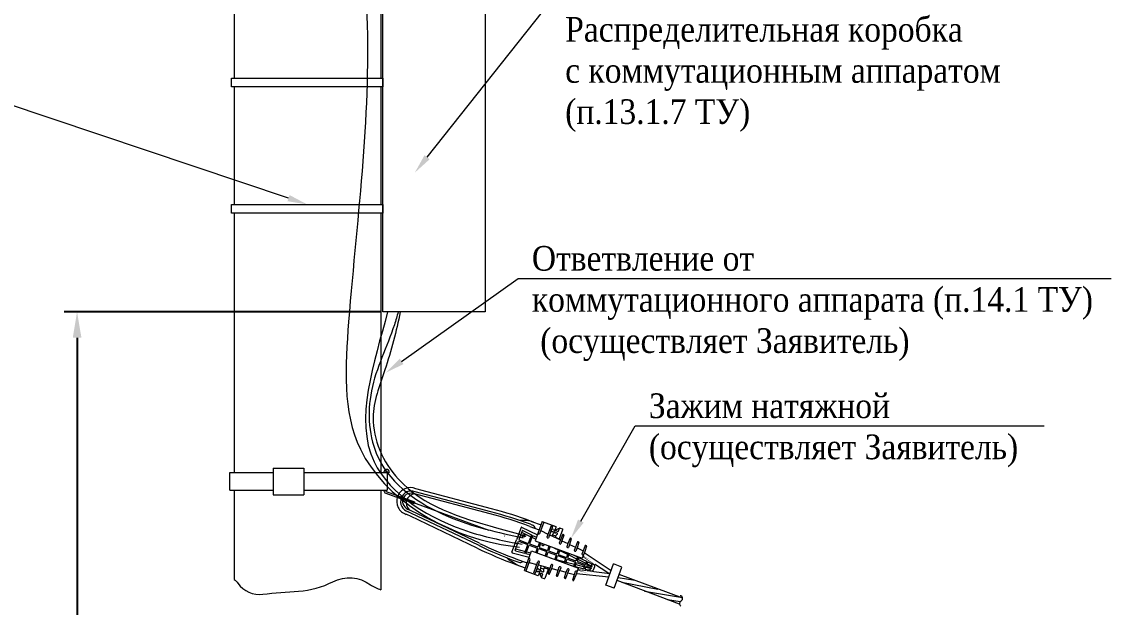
# Model space of a CAD drawing. Header units: millimetres. Extents: x 2263 to 10678, y 3616 to 3937.
# Drawn here: x 7389.6 to 7494.5, y 3753.9 to 3810.2 of the extents above; entities that cross this region are included whole.
import ezdxf
from ezdxf import colors
from ezdxf.entities.mleader import LeaderData, LeaderLine
from ezdxf.math import Vec2, Vec3

# ---------------------------------------------------------------- set-up
doc = ezdxf.new("R2010")
doc.units = ezdxf.units.MM
doc.set_wipeout_variables(frame=1)
doc.linetypes.add('CENTER2', pattern=[28.575, 19.05, -3.175, 3.175, -3.175])
doc.layers.add('обводка', color=5, linetype='Continuous', lineweight=50)
doc.layers.add('Оси', color=3, linetype='CENTER2', lineweight=25)
doc.styles.get("Standard").update_dxf_attribs({"font": 'Arial.ttf'})
doc.styles.add('стиль1', font='Times New Roman.ttf', dxfattribs={"width": 0.9})
doc.dimstyles.new('ISO-25', dxfattribs={"dimtxt": 2.5, "dimasz": 2.5, "dimexe": 1.25, "dimexo": 0.625, "dimtad": 1, "dimtxsty": 'Standard', "dimcen": 2.5, "dimadec": 0, "dimazin": 0, "dimtfac": 1, "dimtmove": 0, "dimatfit": 3, "dimfxl": 1, "dimarcsym": 0})

# ---------------------------------------------------------------- blocks, each defined once
blk = doc.blocks.new('*D62')
at = {"color": 0, "lineweight": -2, "transparency": 16777216}
for p, q in [((7424.24, 3782.32), (7393.71, 3782.32)), ((7394.96, 3779.82), (7394.96, 3716.1)), ((7409.47, 3713.6), (7393.71, 3713.6))]:
    blk.add_line(p, q, dxfattribs=at)
at = {"color": 0, "transparency": 16777216}
for points in [[(7394.55, 3779.82), (7395.38, 3779.82), (7394.96, 3782.32)], [(7394.55, 3716.1), (7395.38, 3716.1), (7394.96, 3713.6)]]:
    blk.add_solid(points, dxfattribs=at)
at = {"layer": 'Defpoints', "color": 0, "transparency": 16777216}
for p in [(7424.87, 3782.32), (7394.96, 3713.6), (7410.09, 3713.6)]:
    blk.add_point(p, dxfattribs=at)
at = {"color": 0, "lineweight": 20, "transparency": 16777216, "insert": (7393.07, 3747.96), "char_height": 2.5, "attachment_point": 5, "rotation": 90}
blk.add_mtext('{\\fTimes New Roman|b0|i0|c204|p18;5000}', dxfattribs=at)

msp = doc.modelspace()

# ---------------------------------------------------------------- linework, layer by layer
at = {"color": 0, "linetype": 'Continuous', "lineweight": 20}
for p, q in [((7424.224, 3871.995), (7424.21, 3804.804)), ((7410.103, 3838.193), (7410.103, 3804.804)), ((7410.103, 3803.949), (7410.103, 3792.646)), ((7424.21, 3803.949), (7424.21, 3792.646)), ((7410.103, 3791.79), (7410.103, 3766.841)), ((7424.21, 3791.79), (7424.21, 3766.841)), ((7413.852, 3767.27), (7416.806, 3767.27)), ((7409.662, 3766.841), (7413.852, 3766.841)), ((7416.806, 3766.841), (7424.824, 3766.841)), ((7409.662, 3765.128), (7413.852, 3765.128)), ((7410.103, 3765.128), (7410.103, 3756.544)), ((7416.806, 3765.128), (7424.824, 3765.128)), ((7424.21, 3765.128), (7424.21, 3755.546)), ((7413.852, 3764.7), (7416.806, 3764.7))]:
    msp.add_line(p, q, dxfattribs=at)
at = {"color": 0, "lineweight": 20}
for p, q in [((7413.852, 3767.27), (7413.852, 3764.7)), ((7416.806, 3767.27), (7416.806, 3764.7)), ((7409.662, 3765.128), (7409.662, 3766.841)), ((7424.224, 3766.88), (7424.224, 3766.841)), ((7424.511, 3766.88), (7424.511, 3766.841)), ((7424.683, 3766.88), (7424.683, 3766.841)), ((7424.768, 3766.966), (7424.768, 3766.966)), ((7424.824, 3766.841), (7424.824, 3765.128)), ((7424.854, 3766.88), (7424.854, 3766.841)), ((7424.854, 3766.841), (7425.025, 3766.841)), ((7425.025, 3766.88), (7425.025, 3766.841)), ((7424.511, 3765.128), (7424.511, 3765.09)), ((7424.511, 3765.128), (7424.511, 3765.09)), ((7424.683, 3765.128), (7424.683, 3765.09)), ((7424.683, 3765.128), (7424.683, 3765.09)), ((7424.68, 3764.848), (7427.409, 3763.855)), ((7424.739, 3765.009), (7427.468, 3764.016)), ((7427.468, 3764.016), (7427.409, 3763.855)), ((7446.383, 3757.378), (7443.802, 3759.122)), ((7446.266, 3757.055), (7443.666, 3758.751)), ((7445.887, 3756.014), (7446.624, 3758.039)), ((7447.43, 3757.746), (7446.624, 3758.039)), ((7446.157, 3756.76), (7443.06, 3757.098)), ((7446.276, 3757.083), (7443.196, 3757.469)), ((7446.693, 3755.72), (7447.43, 3757.746)), ((7446.693, 3755.72), (7445.887, 3756.014))]:
    msp.add_line(p, q, dxfattribs=at)
at = {"lineweight": 20}
for points in [[(7424.413, 3814.184), (7434.266, 3814.184), (7434.266, 3782.32), (7424.413, 3782.32)], [(7409.826, 3804.804), (7424.419, 3804.804), (7424.419, 3803.949), (7409.826, 3803.949)], [(7409.826, 3792.646), (7424.419, 3792.646), (7424.419, 3791.79), (7409.826, 3791.79)]]:
    msp.add_lwpolyline(points, close=True, dxfattribs=at)
at = {"color": 0, "linetype": 'Continuous', "lineweight": 20}
msp.add_lwpolyline([(7410.097, 3756.548, -0.0674862), (7410.448, 3756.181, 0.2718655), (7412.851, 3755.129, -0.0158369), (7416.296, 3755.428, 0.1065934), (7419.605, 3756.335, -0.2890027), (7423.205, 3756.036, 0.0444), (7424.205, 3755.548, 0.0444)], format="xyb", dxfattribs=at)
for points in [[(7440.376, 3757.248), (7440.318, 3757.701)], [(7447.068, 3756.75), (7448.668, 3756.469), (7448.668, 3756.469)], [(7453.278, 3754.751), (7447.165, 3757.016)], [(7452.986, 3754.184), (7446.954, 3756.439)], [(7447.404, 3756.276), (7450.881, 3755.626), (7450.881, 3755.626)], [(7449.617, 3755.432), (7453.079, 3754.829), (7453.079, 3754.829)], [(7451.815, 3754.635), (7453.049, 3754.416)]]:
    msp.add_lwpolyline(points, dxfattribs=at)
at = {"color": 0, "lineweight": 20}
for centre, radius, start, end in [((7424.768, 3766.88), 0.257, 0, 180), ((7424.768, 3766.88), 0.0857, 0, 180), ((7424.768, 3765.09), 0.257, 180, 250), ((7424.768, 3765.09), 0.257, 180, 250), ((7424.768, 3765.09), 0.0857, 180, 250), ((7424.768, 3765.09), 0.0857, 180, 250)]:
    msp.add_arc(centre, radius, start, end, dxfattribs=at)
at = {"lineweight": 20}
msp.add_spline([(7430.913, 3879.034), (7421.84, 3867.517), (7418.425, 3848.287), (7422.817, 3811.74), (7421.107, 3781.361), (7422.245, 3769.084), (7435.799, 3759.921), (7437.575, 3759.667)], degree=3, dxfattribs=at)
for points, knots in [([(7424.865, 3782.32), (7423.572, 3777.397), (7420.087, 3767.629), (7430.804, 3761.273), (7436.15, 3760.258), (7437.806, 3759.944)], [8.1597015, 8.1597015, 8.1597015, 8.1597015, 22.665881, 34.1151581, 39.2539947, 39.2539947, 39.2539947, 39.2539947]), ([(7425.876, 3782.32), (7425.768, 3781.895), (7425.037, 3779.335), (7422.714, 3774.997), (7423.251, 3766.988), (7430.23, 3762.205), (7435.497, 3761.074), (7437.928, 3760.552)], [8.0231448, 8.0231448, 8.0231448, 8.0231448, 9.3488934, 16.0755728, 22.567315, 31.3376055, 38.8597879, 38.8597879, 38.8597879, 38.8597879]), ([(7426.087, 3782.32), (7425.7, 3780.438), (7424.815, 3777.04), (7422.694, 3771.642), (7426.09, 3764.2), (7432.928, 3762.211), (7437.232, 3760.992), (7438.17, 3760.726)], [8.0354084, 8.0354084, 8.0354084, 8.0354084, 13.8086077, 18.5407219, 24.9120492, 35.4687728, 38.4111061, 38.4111061, 38.4111061, 38.4111061])]:
    msp.add_open_spline(points, degree=3, knots=knots, dxfattribs=at)
at = {"color": 0, "linetype": 'Continuous', "lineweight": 20}
for points in [[(7453.143, 3754.508), (7453.236, 3754.569), (7453.282, 3754.677), (7453.267, 3754.785), (7453.267, 3754.785), (7453.237, 3754.893), (7453.145, 3754.986), (7453.038, 3754.986)], [(7453.158, 3754.508), (7453.066, 3754.462), (7453.003, 3754.37), (7452.987, 3754.263), (7452.987, 3754.263), (7452.972, 3754.155), (7453.017, 3754.047), (7453.094, 3753.985)]]:
    msp.add_open_spline(points, degree=3, knots=[0, 0, 0, 0, 0.125, 0.125, 0.125, 0.125001, 1, 1, 1, 1], dxfattribs=at)
at = {"layer": 'обводка', "color": 0, "lineweight": 20, "ltscale": 0.5}
for p, q in [((7434.869, 3763.351), (7427.569, 3765.28)), ((7434.739, 3762.858), (7427.456, 3764.78)), ((7434.793, 3763.064), (7427.502, 3764.988)), ((7427.107, 3762.943), (7426.85, 3763.066)), ((7427.143, 3763.161), (7426.941, 3763.257)), ((7433.701, 3760.027), (7427.143, 3763.161)), ((7427.06, 3762.636), (7426.783, 3762.769)), ((7433.481, 3759.567), (7427.06, 3762.636)), ((7433.609, 3759.835), (7427.107, 3762.943)), ((7438.726, 3762.139), (7439.636, 3761.806)), ((7439.753, 3762.124), (7439.067, 3760.253)), ((7439.907, 3762.05), (7439.504, 3760.953)), ((7439.753, 3762.124), (7441.067, 3761.642)), ((7439.753, 3762.124), (7439.907, 3762.05)), ((7437.713, 3761.558), (7437.277, 3760.367)), ((7437.817, 3761.225), (7437.498, 3760.354)), ((7437.768, 3761.089), (7438.651, 3760.665)), ((7437.772, 3761.581), (7439.287, 3760.853)), ((7437.876, 3761.249), (7438.717, 3760.845)), ((7438.551, 3761.662), (7439.461, 3761.328)), ((7438.624, 3761.861), (7438.818, 3761.79)), ((7439.615, 3761.254), (7440.306, 3760.922)), ((7440.598, 3761.718), (7440.196, 3760.621)), ((7440.752, 3761.645), (7440.349, 3760.547)), ((7440.598, 3761.718), (7440.752, 3761.645)), ((7440.599, 3761.227), (7440.657, 3761.386)), ((7440.672, 3761.426), (7440.601, 3761.233)), ((7440.624, 3761.172), (7440.666, 3761.157)), ((7440.891, 3761.039), (7440.9, 3761.064)), ((7440.984, 3761.292), (7440.919, 3761.116)), ((7441.433, 3761.495), (7440.984, 3761.292)), ((7440.99, 3761.31), (7441.008, 3761.303)), ((7440.993, 3761.315), (7441.092, 3761.588)), ((7441.21, 3760.923), (7441.219, 3760.947)), ((7441.311, 3761.198), (7441.411, 3761.471)), ((7441.412, 3760.489), (7441.73, 3761.354)), ((7441.412, 3760.489), (7441.73, 3761.354)), ((7441.465, 3761.496), (7441.704, 3761.409)), ((7436.84, 3759.176), (7437.277, 3760.367)), ((7437.134, 3759.362), (7437.454, 3760.234)), ((7437.16, 3760.048), (7437.359, 3759.975)), ((7437.394, 3760.685), (7437.593, 3760.612)), ((7437.454, 3760.234), (7438.37, 3759.898)), ((7437.498, 3760.354), (7438.414, 3760.018)), ((7438.067, 3759.071), (7438.37, 3759.898)), ((7438.19, 3759.039), (7438.489, 3759.854)), ((7438.717, 3760.845), (7438.414, 3760.018)), ((7438.489, 3759.854), (7439.286, 3759.562)), ((7438.509, 3760.277), (7438.628, 3760.233)), ((7438.832, 3760.789), (7438.533, 3759.974)), ((7438.533, 3759.974), (7439.33, 3759.682)), ((7438.766, 3760.61), (7439.133, 3760.433)), ((7438.832, 3760.789), (7439.199, 3760.613)), ((7439.067, 3760.253), (7443.606, 3758.588)), ((7439.483, 3760.1), (7439.33, 3759.682)), ((7439.425, 3759.941), (7439.544, 3759.897)), ((7439.602, 3760.056), (7439.449, 3759.638)), ((7440.46, 3760.848), (7441.497, 3760.35)), ((7440.742, 3760.858), (7441.062, 3760.741)), ((7441.046, 3760.613), (7441.354, 3760.465)), ((7441.497, 3760.35), (7441.386, 3760.049)), ((7441.705, 3760.859), (7441.497, 3760.35)), ((7441.651, 3760.276), (7441.54, 3759.975)), ((7441.826, 3760.812), (7441.651, 3760.276)), ((7441.651, 3760.276), (7442.224, 3760.001)), ((7441.76, 3760.882), (7441.802, 3760.864)), ((7442.224, 3760.001), (7442.114, 3759.7)), ((7442.432, 3760.509), (7442.224, 3760.001)), ((7442.378, 3759.927), (7442.267, 3759.626)), ((7442.553, 3760.463), (7442.378, 3759.927)), ((7442.378, 3759.927), (7442.951, 3759.652)), ((7442.488, 3760.532), (7442.529, 3760.515)), ((7443.159, 3760.16), (7442.951, 3759.652)), ((7443.28, 3760.113), (7443.105, 3759.578)), ((7443.215, 3760.183), (7443.256, 3760.166)), ((7436.869, 3759.121), (7438.496, 3758.696)), ((7437.164, 3759.307), (7438.067, 3759.071)), ((7437.184, 3759.499), (7438.133, 3759.251)), ((7438.03, 3757.425), (7438.716, 3759.297)), ((7438.19, 3759.039), (7438.584, 3758.936)), ((7438.256, 3759.219), (7438.65, 3759.116)), ((7438.275, 3759.639), (7438.394, 3759.596)), ((7438.716, 3759.297), (7443.256, 3757.632)), ((7439.133, 3759.144), (7439.286, 3759.562)), ((7439.191, 3759.304), (7439.31, 3759.26)), ((7439.252, 3759.1), (7439.405, 3759.519)), ((7439.405, 3759.519), (7440.202, 3759.227)), ((7439.449, 3759.638), (7440.246, 3759.346)), ((7440.048, 3758.808), (7440.202, 3759.227)), ((7440.107, 3758.968), (7440.226, 3758.924)), ((7440.168, 3758.765), (7440.321, 3759.183)), ((7440.399, 3759.764), (7440.246, 3759.346)), ((7440.321, 3759.183), (7441.118, 3758.891)), ((7440.34, 3759.605), (7440.46, 3759.561)), ((7440.518, 3759.72), (7440.365, 3759.302)), ((7440.365, 3759.302), (7441.161, 3759.01)), ((7440.942, 3759.565), (7441.302, 3759.392)), ((7440.964, 3758.472), (7441.118, 3758.891)), ((7441.084, 3758.429), (7441.237, 3758.847)), ((7441.315, 3759.428), (7441.161, 3759.01)), ((7441.237, 3758.847), (7442.034, 3758.555)), ((7441.256, 3759.269), (7441.376, 3759.225)), ((7441.434, 3759.384), (7441.281, 3758.966)), ((7441.281, 3758.966), (7442.077, 3758.674)), ((7441.417, 3759.337), (7442.185, 3758.968)), ((7442.231, 3759.092), (7442.077, 3758.674)), ((7442.172, 3758.933), (7442.292, 3758.889)), ((7442.35, 3759.049), (7442.197, 3758.63)), ((7442.3, 3758.913), (7443.069, 3758.544)), ((7442.806, 3758.881), (7443.135, 3758.724)), ((7442.951, 3759.652), (7442.841, 3759.35)), ((7443.105, 3759.578), (7442.994, 3759.277)), ((7443.105, 3759.578), (7443.686, 3759.299)), ((7443.686, 3759.299), (7443.576, 3758.997)), ((7443.84, 3759.225), (7443.606, 3758.588)), ((7443.894, 3759.807), (7443.686, 3759.299)), ((7444.015, 3759.76), (7443.84, 3759.225)), ((7443.95, 3759.83), (7443.992, 3759.813)), ((7437.208, 3757.997), (7438.117, 3757.664)), ((7437.31, 3758.276), (7437.503, 3758.205)), ((7437.383, 3758.475), (7438.293, 3758.142)), ((7438.195, 3757.382), (7438.597, 3758.48)), ((7438.487, 3758.179), (7439.229, 3757.985)), ((7438.937, 3757.189), (7439.34, 3758.286)), ((7439.102, 3757.145), (7439.505, 3758.243)), ((7439.394, 3757.942), (7440.507, 3757.651)), ((7440.507, 3757.651), (7440.618, 3757.953)), ((7440.592, 3758.609), (7440.977, 3758.508)), ((7440.672, 3757.608), (7440.783, 3757.91)), ((7441.023, 3758.632), (7441.142, 3758.588)), ((7441.101, 3758.476), (7441.926, 3758.261)), ((7441.288, 3757.448), (7441.398, 3757.749)), ((7441.88, 3758.137), (7442.034, 3758.555)), ((7441.939, 3758.296), (7442.058, 3758.252)), ((7442, 3758.093), (7442.153, 3758.511)), ((7442.05, 3758.229), (7442.874, 3758.014)), ((7442.153, 3758.511), (7442.949, 3758.219)), ((7442.197, 3758.63), (7442.993, 3758.338)), ((7442.455, 3757.926), (7442.808, 3757.834)), ((7442.808, 3757.834), (7442.949, 3758.219)), ((7442.855, 3757.96), (7442.974, 3757.916)), ((7442.932, 3757.801), (7443.069, 3758.175)), ((7442.932, 3757.801), (7443.756, 3757.586)), ((7443.135, 3758.724), (7442.993, 3758.338)), ((7442.998, 3757.981), (7443.822, 3757.766)), ((7443.069, 3758.175), (7443.865, 3757.883)), ((7443.088, 3758.597), (7443.208, 3758.553)), ((7443.25, 3758.668), (7443.113, 3758.295)), ((7443.113, 3758.295), (7443.909, 3758.002)), ((7443.184, 3758.488), (7443.952, 3758.119)), ((7443.25, 3758.668), (7444.018, 3758.299)), ((7443.666, 3758.751), (7444.644, 3758.281)), ((7443.756, 3757.586), (7443.865, 3757.883)), ((7443.88, 3757.554), (7443.985, 3757.839)), ((7444.018, 3758.299), (7443.909, 3758.002)), ((7443.985, 3757.839), (7444.5, 3757.65)), ((7444.004, 3758.261), (7444.124, 3758.217)), ((7444.133, 3758.244), (7444.029, 3757.959)), ((7444.029, 3757.959), (7444.544, 3757.77)), ((7444.067, 3758.064), (7444.552, 3757.831)), ((7444.133, 3758.244), (7444.457, 3758.088)), ((7444.398, 3758.117), (7444.794, 3757.967)), ((7438.03, 3757.425), (7439.344, 3756.943)), ((7438.03, 3757.425), (7438.195, 3757.382)), ((7438.937, 3757.189), (7439.102, 3757.145)), ((7439.182, 3757.364), (7439.253, 3757.557)), ((7439.255, 3757.563), (7439.197, 3757.404)), ((7439.31, 3757.589), (7439.352, 3757.573)), ((7439.498, 3757.241), (7439.399, 3756.969)), ((7439.471, 3757.167), (7439.489, 3757.161)), ((7439.478, 3757.184), (7439.542, 3757.36)), ((7439.689, 3756.739), (7439.478, 3757.184)), ((7439.6, 3757.517), (7439.591, 3757.493)), ((7439.593, 3757.664), (7439.894, 3757.554)), ((7439.788, 3757.044), (7439.688, 3756.772)), ((7439.713, 3756.717), (7439.952, 3756.63)), ((7439.889, 3757.32), (7439.88, 3757.296)), ((7439.964, 3757.662), (7440.295, 3757.576)), ((7440.324, 3757.52), (7440.006, 3756.655)), ((7440.324, 3757.52), (7440.006, 3756.655)), ((7440.337, 3757.129), (7440.507, 3757.651)), ((7440.365, 3757.076), (7440.408, 3757.062)), ((7440.46, 3757.087), (7440.672, 3757.608)), ((7440.672, 3757.608), (7441.288, 3757.448)), ((7441.118, 3756.925), (7441.288, 3757.448)), ((7441.145, 3756.872), (7441.188, 3756.858)), ((7441.24, 3756.883), (7441.453, 3757.405)), ((7441.453, 3757.405), (7441.563, 3757.706)), ((7441.453, 3757.405), (7442.068, 3757.244)), ((7441.898, 3756.722), (7442.068, 3757.244)), ((7442.021, 3756.679), (7442.233, 3757.201)), ((7442.068, 3757.244), (7442.179, 3757.545)), ((7442.233, 3757.201), (7442.344, 3757.502)), ((7442.233, 3757.201), (7442.857, 3757.038)), ((7442.687, 3756.516), (7442.857, 3757.038)), ((7442.81, 3756.473), (7443.022, 3756.995)), ((7442.857, 3757.038), (7442.968, 3757.34)), ((7443.022, 3756.995), (7443.256, 3757.632)), ((7443.196, 3757.469), (7444.246, 3757.195)), ((7443.77, 3757.624), (7443.89, 3757.58)), ((7443.88, 3757.554), (7444.228, 3757.463)), ((7443.88, 3757.554), (7444.228, 3757.463)), ((7443.946, 3757.734), (7444.466, 3757.598)), ((7444.164, 3757.48), (7444.563, 3757.338)), ((7441.926, 3756.668), (7441.969, 3756.655)), ((7442.715, 3756.462), (7442.758, 3756.449))]:
    msp.add_line(p, q, dxfattribs=at)
msp.add_circle((7437.959, 3760.749), 0.127, dxfattribs=at)
for centre, radius, start, end in [((7427.05, 3764.072), 1.315, 66.72865, 159.86115), ((7427.05, 3764.072), 1.315, 159.86115, 252.99365), ((7427.137, 3764.048), 1.023, 160.29551, 253.68585), ((7427.132, 3764.034), 1.023, 68.81343, 159.42678), ((7427.171, 3764.097), 0.871, 164.16306, 254.71914), ((7427.126, 3763.975), 0.871, 67.67975, 155.55923), ((7427.565, 3763.928), 0.916, 162.50261, 227.07771), ((7427.592, 3763.805), 0.985, 97.90498, 156.11241), ((7423.953, 3721.838), 42.627, 69.86823, 75.26743), ((7423.953, 3721.838), 42.924, 69.86823, 75.26743), ((7426.417, 3762.003), 0.848, 64.45486, 72.99365), ((7423.953, 3721.838), 42.415, 69.86823, 75.26743), ((7437.884, 3758.83), 3.4, 72.27485, 94.6675), ((7437.753, 3761.543), 0.0424, 64.34967, 159.86115), ((7437.857, 3761.211), 0.0424, 64.34967, 159.86115), ((7438.7, 3761.445), 0.364, 4.51988, 71.16712), ((7439.453, 3761.042), 0.103, 188.80132, 299.89802), ((7440.641, 3761.218), 0.0424, 159.86115, 231.99694), ((7440.726, 3761.327), 0.18, 231.99694, 277.91536), ((7440.695, 3761.365), 0.0424, 87.72536, 159.86115), ((7441.26, 3760.563), 0.596, 129.75758, 162.98161), ((7440.689, 3761.227), 0.18, 41.80694, 87.72536), ((7440.775, 3760.97), 0.18, 51.94093, 97.93363), ((7440.958, 3761.468), 0.18, 221.78866, 267.78136), ((7440.852, 3761.054), 0.0424, 309.75758, 339.86115), ((7440.86, 3761.078), 0.0424, 339.86115, 51.94093), ((7440.959, 3761.102), 0.0424, 159.86115, 231.99694), ((7441.044, 3761.21), 0.18, 231.99694, 277.91536), ((7440.953, 3761.33), 0.0424, 267.78136, 339.86115), ((7441.013, 3761.248), 0.0424, 87.72536, 159.86115), ((7441.008, 3761.11), 0.18, 41.80694, 87.72536), ((7441.578, 3760.446), 0.596, 129.75758, 158.06095), ((7441.053, 3761.602), 0.0424, 339.86115, 69.86115), ((7441.094, 3760.853), 0.18, 51.94093, 97.93363), ((7441.277, 3761.351), 0.18, 221.78866, 267.78136), ((7441.17, 3760.937), 0.0424, 309.75758, 339.86115), ((7441.179, 3760.962), 0.0424, 339.86115, 51.94093), ((7441.271, 3761.213), 0.0424, 267.78136, 339.86115), ((7441.451, 3761.456), 0.0424, 69.86115, 159.86115), ((7441.69, 3761.369), 0.0424, 339.86115, 69.86115), ((7451.991, 3798.295), 42.415, 244.45486, 249.85406), ((7439.827, 3759.929), 0.127, 140.38993, 359.33237), ((7440.298, 3760.636), 0.103, 188.80132, 299.89802), ((7441.064, 3760.651), 0.0424, 155.47588, 244.34967), ((7441.372, 3760.503), 0.0424, 244.34967, 339.86115), ((7441.489, 3760.065), 0.103, 188.80132, 299.89802), ((7441.744, 3760.843), 0.0424, 67.10541, 157.78013), ((7441.786, 3760.825), 0.0424, 341.87877, 67.10541), ((7442.471, 3760.493), 0.0424, 67.10541, 157.78013), ((7442.513, 3760.476), 0.0424, 341.87877, 67.10541), ((7443.198, 3760.144), 0.0424, 67.10541, 157.78013), ((7443.24, 3760.127), 0.0424, 341.87877, 67.10541), ((7451.991, 3798.295), 42.924, 244.45486, 249.85406), ((7451.991, 3798.295), 42.627, 244.45486, 249.85406), ((7436.88, 3759.162), 0.0424, 159.86115, 255.37262), ((7437.174, 3759.348), 0.0424, 159.86115, 255.37262), ((7442.216, 3759.715), 0.103, 188.80132, 299.89802), ((7442.943, 3759.366), 0.103, 188.80132, 299.89802), ((7443.678, 3759.013), 0.103, 188.80132, 299.89802), ((7443.933, 3759.791), 0.0424, 67.10541, 157.78013), ((7443.975, 3759.774), 0.0424, 341.87877, 67.10541), ((7438.5, 3758.445), 0.103, 19.82427, 130.92098), ((7439.407, 3758.208), 0.103, 19.82427, 130.92098), ((7440.188, 3757.642), 0.596, 156.74069, 189.96472), ((7440.685, 3757.875), 0.103, 19.82427, 130.92098), ((7441.466, 3757.671), 0.103, 19.82427, 130.92098), ((7444.421, 3758.012), 0.0848, 30.30298, 64.34967), ((7444.136, 3757.846), 0.414, 349.46698, 30.30298), ((7444.136, 3757.846), 0.669, 340.33439, 40.63261), ((7439.239, 3757.396), 0.0424, 159.86115, 231.99694), ((7439.324, 3757.505), 0.18, 231.99694, 277.91536), ((7439.293, 3757.543), 0.0424, 87.72536, 159.86115), ((7439.287, 3757.405), 0.18, 41.80694, 87.72536), ((7439.359, 3756.983), 0.0424, 249.86115, 339.86115), ((7439.374, 3757.147), 0.18, 51.94093, 97.93363), ((7439.556, 3757.645), 0.18, 221.78866, 267.78136), ((7439.459, 3757.256), 0.0424, 339.86115, 51.94093), ((7439.528, 3757.199), 0.0424, 159.86115, 231.99694), ((7439.613, 3757.308), 0.18, 231.99694, 277.91536), ((7439.582, 3757.346), 0.0424, 87.72536, 159.86115), ((7439.551, 3757.507), 0.0424, 267.78136, 339.86115), ((7439.577, 3757.208), 0.18, 41.80694, 87.72536), ((7439.56, 3757.532), 0.0424, 339.86115, 9.96472), ((7439.663, 3756.95), 0.18, 51.94093, 97.93363), ((7439.728, 3756.757), 0.0424, 159.86115, 249.86115), ((7439.845, 3757.448), 0.18, 221.78866, 267.78136), ((7439.748, 3757.059), 0.0424, 339.86115, 51.94093), ((7439.84, 3757.311), 0.0424, 267.78136, 339.86115), ((7440.478, 3757.445), 0.596, 161.66134, 189.96472), ((7439.849, 3757.335), 0.0424, 339.86115, 9.96472), ((7439.953, 3757.621), 0.0424, 75.37262, 164.24641), ((7440.284, 3757.535), 0.0424, 339.86115, 75.37262), ((7440.377, 3757.116), 0.0424, 161.94216, 252.61689), ((7440.42, 3757.103), 0.0424, 252.61689, 337.84353), ((7441.158, 3756.912), 0.0424, 161.94216, 252.61689), ((7441.201, 3756.899), 0.0424, 252.61689, 337.84353), ((7441.938, 3756.709), 0.0424, 161.94216, 252.61689), ((7442.247, 3757.467), 0.103, 19.82427, 130.92098), ((7443.036, 3757.261), 0.103, 19.82427, 130.92098), ((7444.25, 3757.545), 0.0848, 255.37262, 289.41932), ((7444.25, 3757.545), 0.0848, 255.37262, 289.41932), ((7444.14, 3757.856), 0.669, 279.08969, 339.3879), ((7444.14, 3757.856), 0.414, 289.41932, 330.25531), ((7439.967, 3756.67), 0.0424, 249.86115, 339.86115), ((7441.981, 3756.695), 0.0424, 252.61689, 337.84353), ((7442.728, 3756.503), 0.0424, 161.94216, 252.61689), ((7442.771, 3756.489), 0.0424, 252.61689, 337.84353)]:
    msp.add_arc(centre, radius, start, end, dxfattribs=at)
for points in [[(7437.401, 3757.927), (7436.799, 3758.262), (7436.302, 3758.66)], [(7437.503, 3758.205), (7437.696, 3758.185), (7437.835, 3758.241), (7437.894, 3758.288)]]:
    msp.add_spline(points, degree=3, dxfattribs=at)
at = {"layer": 'Оси', "color": 0, "lineweight": 20, "ltscale": 0.5}
msp.add_line((7425.684, 3764.573), (7436.166, 3760.729), dxfattribs=at)

# ---------------------------------------------------------------- dimensions: what is measured, and where the dimension line sits
at = {"color": 0, "lineweight": 20}
dim = msp.add_linear_dim(base=(7394.962, 3713.603), p1=(7424.865, 3782.32), p2=(7410.09, 3713.603), angle=90, text='{\\fTimes New Roman|b0|i0|c204|p18;5000}', dimstyle='ISO-25', override={"dimtmove": 1}, dxfattribs=at)
dim.commit()
dim.dimension.update_dxf_attribs({"geometry": '*D62', "text_midpoint": (7393.066, 3747.961)})

# ---------------------------------------------------------------- leaders
at = {"color": 0, "linetype": 'ByBlock', "lineweight": -2}
ml = msp.add_multileader_mtext('Standard', dxfattribs=at)
ml.set_content('\\A1;2\\PРаспределительная коробка \\Pс коммутационным аппаратом (п.13.1.7 ТУ)\\P ', style='стиль1')
ml.set_leader_properties(linetype='ByLayer', lineweight=18)
ml.build(insert=Vec2(0, 0))
ml.multileader.update_dxf_attribs({"text_left_attachment_type": 6, "text_right_attachment_type": 6, "dogleg_length": 0.386, "arrow_head_size": 1.9})
ctx = ml.context
ctx.base_point, ctx.char_height, ctx.arrow_head_size, ctx.landing_gap_size, ctx.plane_origin, ctx.plane_x_axis, ctx.plane_y_axis = Vec3(7441.014, 3812.271), 2.375, 1.9, 0.95, Vec3(7844.441, 3822.55), Vec3(1, 0, 0), Vec3(0, 1, 0)
ctx.left_attachment, ctx.right_attachment = 6, 6
notes = []
notes.append((ctx, [(0, (1, 1, 0), (7440.647, 3812.271), (1, 0, 0), 0.367, [(0, [(7427.481, 3795.698)], 0, [])])]))
ctx.mtext.insert, ctx.mtext.text_direction, ctx.mtext.width, ctx.mtext.flow_direction = Vec3(7441.964, 3814.646), Vec3(1, 0, 0), 51.59939, 5
ml = msp.add_multileader_mtext('Standard', dxfattribs=at)
ml.set_content('\\A1;6\\PКрепление', style='стиль1')
ml.set_leader_properties(linetype='ByLayer', lineweight=18)
ml.build(insert=Vec2(0, 0))
ml.multileader.update_dxf_attribs({"text_left_attachment_type": 6, "text_right_attachment_type": 6, "dogleg_length": 0.386, "arrow_head_size": 1.9})
ctx = ml.context
ctx.base_point, ctx.char_height, ctx.arrow_head_size, ctx.landing_gap_size, ctx.plane_origin, ctx.plane_x_axis, ctx.plane_y_axis = Vec3(7371.311, 3802.436), 2.375, 1.9, 0.95, Vec3(7759.045, 3810.713), Vec3(1, 0, 0), Vec3(0, 1, 0)
ctx.left_attachment, ctx.right_attachment, ctx.text_align_type = 6, 6, 2
notes.append((ctx, [(1, (1, 1, 0), (7387.959, 3802.436), (-1, 0, 0), 0.367, [(0, [(7417.123, 3792.646)], 0, [])])]))
ctx.mtext.insert, ctx.mtext.text_direction, ctx.mtext.width, ctx.mtext.alignment, ctx.mtext.flow_direction = Vec3(7386.642, 3805.561), Vec3(1, 0, 0), 51.59939, 3, 5
ml = msp.add_multileader_mtext('Standard', dxfattribs=at)
ml.set_content('{\\C256;Зажим натяжной\\A1;  \\P(осуществляет Заявитель)}', style='стиль1')
ml.set_leader_properties(linetype='ByLayer', lineweight=18)
ml.build(insert=Vec2(0, 0))
ml.multileader.update_dxf_attribs({"text_left_attachment_type": 6, "text_right_attachment_type": 6, "dogleg_length": 5, "arrow_head_size": 1.9})
ctx = ml.context
ctx.base_point, ctx.char_height, ctx.arrow_head_size, ctx.landing_gap_size, ctx.plane_origin = Vec3(7449.073, 3771.326), 2.375, 1.9, 0.95, Vec3(7220.264, 3761.42)
ctx.left_attachment, ctx.right_attachment = 6, 6
notes.append((ctx, [(1, (1, 1, 0), (7448.707, 3771.326), (1, 0), 0.367, [(0, [(7442.529, 3760.515)], 0, [])])]))
ctx.mtext.insert, ctx.mtext.flow_direction = Vec3(7450.023, 3774.458), 5
for ctx, leaders in notes:
    for number, flags, end, landing, length, lines in leaders:
        leader = LeaderData()
        leader.index, (leader.has_last_leader_line, leader.has_dogleg_vector, leader.attachment_direction) = number, flags
        leader.last_leader_point, leader.dogleg_vector, leader.dogleg_length = Vec3(end), Vec3(landing), length
        for number, points, colour, breaks in lines:
            line = LeaderLine()
            line.index, line.vertices, line.color, line.breaks = number, Vec3.list(points), colors.encode_raw_color(colour), breaks
            leader.lines.append(line)
        ctx.leaders.append(leader)

# ---------------------------------------------------------------- next in the draw order: wipeouts: each hides what was drawn before it
at = {"color": 7, "lineweight": 20, "true_color": 0xffffff}
msp.add_wipeout([(7443.196, 3757.469), (7443.357, 3757.437), (7444.173, 3757.332), (7444.585, 3757.289), (7444.329, 3757.09)], dxfattribs=at)

# ---------------------------------------------------------------- next in the draw order: wipeouts: each hides what was drawn before it
msp.add_wipeout([(7443.666, 3758.751), (7443.809, 3758.672), (7444.5, 3758.224), (7444.842, 3757.991), (7444.775, 3758.308)], dxfattribs=at)

# ---------------------------------------------------------------- next in the draw order: leaders
at = {"color": 0, "linetype": 'ByBlock', "lineweight": -2}
ml = msp.add_multileader_mtext('Standard', dxfattribs=at)
ml.set_content('{\\C256;Ответвление от \\P\\A1;коммутационного аппарата (п.14.1 ТУ)\\P (осуществляет Заявитель)}', style='стиль1')
ml.set_leader_properties(linetype='ByLayer', lineweight=18)
ml.build(insert=Vec2(0, 0))
ml.multileader.update_dxf_attribs({"text_left_attachment_type": 6, "text_right_attachment_type": 6, "dogleg_length": 5, "arrow_head_size": 1.9})
ctx = ml.context
ctx.base_point, ctx.char_height, ctx.arrow_head_size, ctx.landing_gap_size, ctx.plane_origin = Vec3(7437.805, 3785.514), 2.375, 1.9, 0.95, Vec3(7202.404, 3773.542)
ctx.left_attachment, ctx.right_attachment = 6, 6
notes = []
notes.append((ctx, [(1, (1, 1, 0), (7437.438, 3785.514), (1, 0), 0.367, [(0, [(7424.669, 3776.436)], 0, [])])]))
ctx.mtext.insert, ctx.mtext.flow_direction = Vec3(7438.755, 3788.646), 5
for ctx, leaders in notes:
    for number, flags, end, landing, length, lines in leaders:
        leader = LeaderData()
        leader.index, (leader.has_last_leader_line, leader.has_dogleg_vector, leader.attachment_direction) = number, flags
        leader.last_leader_point, leader.dogleg_vector, leader.dogleg_length = Vec3(end), Vec3(landing), length
        for number, points, colour, breaks in lines:
            line = LeaderLine()
            line.index, line.vertices, line.color, line.breaks = number, Vec3.list(points), colors.encode_raw_color(colour), breaks
            leader.lines.append(line)
        ctx.leaders.append(leader)

doc.saveas('drawing.dxf')
